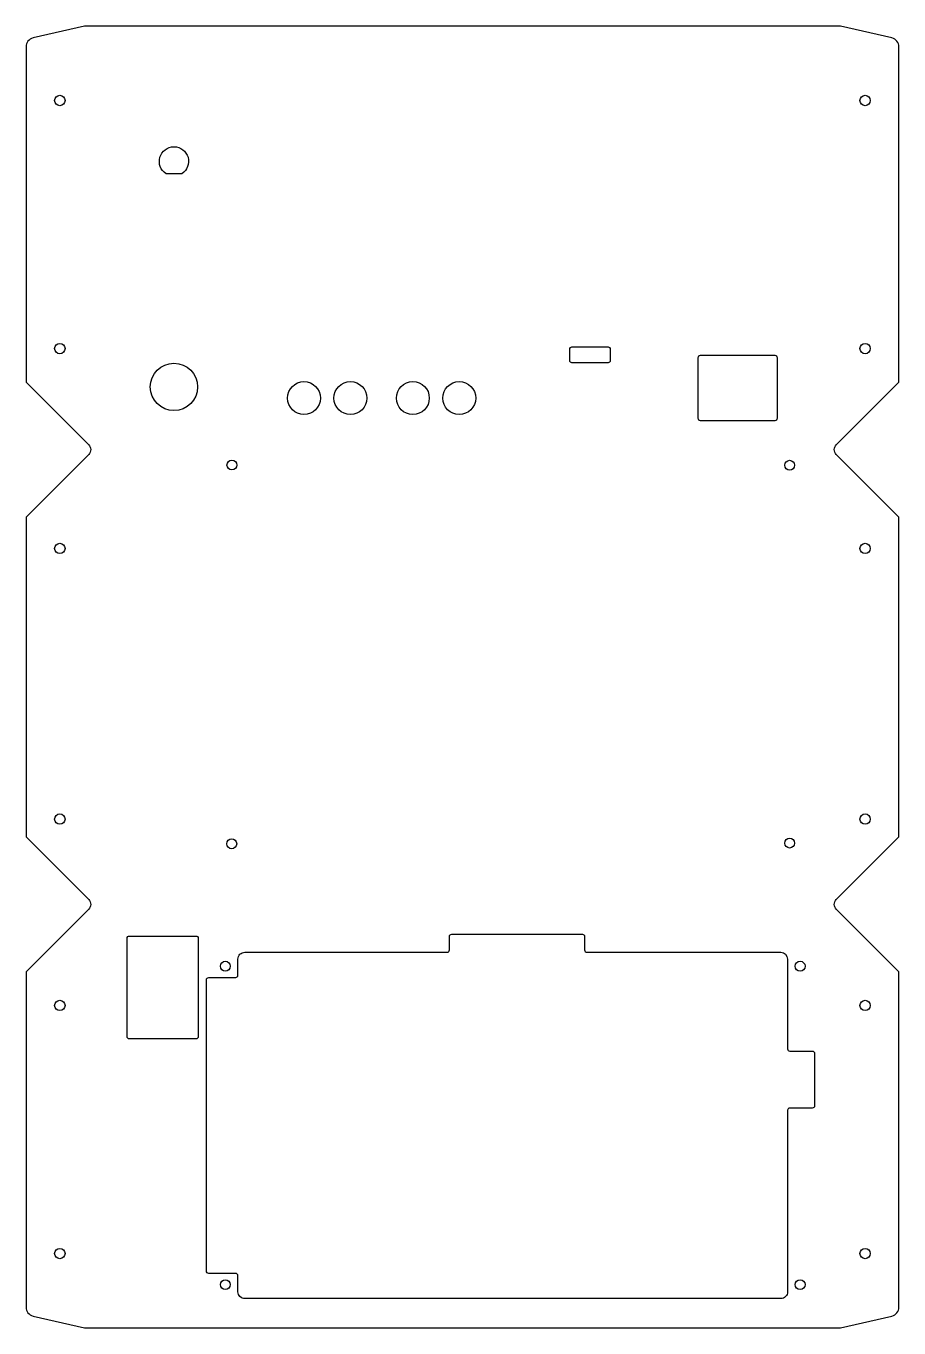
# Model space of a CAD drawing. Header units: millimetres. Extents: x -13 to 181, y 0 to 289.
import ezdxf

# ---------------------------------------------------------------- set-up
doc = ezdxf.new("R2010")
doc.units = ezdxf.units.MM

msp = doc.modelspace()

# ---------------------------------------------------------------- linework, layer by layer
for points in [[(0.91, 92.85), (-13, 78.94), (-13, 4.59, 0.349242), (-11.45, 2.64), (0, 0), (167.64, 0), (179.09, 2.64, 0.349242), (180.64, 4.59), (180.64, 78.94), (166.73, 92.85, -0.414214), (166.73, 94.97), (180.64, 108.88), (180.64, 179.76), (166.73, 193.67, -0.414214), (166.73, 195.79), (180.64, 209.7), (180.64, 284.05, 0.349242), (179.09, 286), (167.64, 288.64), (0, 288.64), (-11.45, 286, 0.349242), (-13, 284.05), (-13, 209.7), (0.91, 195.79, -0.414214), (0.91, 193.67), (-13, 179.76), (-13, 108.88), (0.91, 94.97, -0.414214)], [(21.55, 255.89), (18.09, 255.89, -3.464102)], [(108.1, 213.99, -0.414214), (107.6, 214.49), (107.6, 216.99, -0.414214), (108.1, 217.49), (116.1, 217.49, -0.414214), (116.6, 216.99), (116.6, 214.49, -0.414214), (116.1, 213.99)], [(136.1, 201.64), (136.1, 215.14, -0.414214), (136.6, 215.64), (153.1, 215.64, -0.414214), (153.6, 215.14), (153.6, 201.64, -0.414214), (153.1, 201.14), (136.6, 201.14, -0.414214)], [(24.72, 64.1), (9.92, 64.1, -0.414214), (9.42, 64.6), (9.42, 86.4, -0.414214), (9.92, 86.9), (24.72, 86.9, -0.414214), (25.22, 86.4), (25.22, 64.6, -0.414214)], [(110.92, 83.8, 0.414213), (111.42, 83.3), (154.42, 83.3, -0.414213), (155.92, 81.8), (155.92, 61.87, 0.414214), (156.42, 61.37), (161.42, 61.37, -0.414214), (161.92, 60.87), (161.92, 49.25, -0.414214), (161.42, 48.75), (156.42, 48.75, 0.414214), (155.92, 48.25), (155.92, 8, -0.414214), (154.42, 6.5), (35.52, 6.5, -0.414214), (34.02, 8), (34.02, 11.6, 0.414214), (33.52, 12.1), (27.52, 12.1, -0.414214), (27.02, 12.6), (27.02, 77.2, -0.414214), (27.52, 77.7), (33.52, 77.7, 0.414214), (34.02, 78.2), (34.02, 81.8, -0.414214), (35.52, 83.3), (80.42, 83.3, 0.414214), (80.92, 83.8), (80.92, 86.8, -0.414214), (81.42, 87.3), (110.42, 87.3, -0.414214), (110.92, 86.8)]]:
    msp.add_lwpolyline(points, format="xyb", close=True)
for centre, radius in [((-5.5, 272.14), 1.15), ((173.14, 272.14), 1.15), ((-5.5, 217.14), 1.15), ((173.14, 217.14), 1.15), ((19.82, 208.64), 5.25), ((48.66, 206.17), 3.65), ((58.96, 206.17), 3.65), ((72.81, 206.17), 3.65), ((83.1, 206.17), 3.65), ((32.67, 191.32), 1.1), ((156.39, 191.27), 1.1), ((-5.5, 172.82), 1.15), ((173.14, 172.82), 1.15), ((-5.5, 112.82), 1.15), ((173.14, 112.82), 1.15), ((32.63, 107.35), 1.1), ((156.39, 107.5), 1.1), ((31.22, 80.2), 1.1), ((158.72, 80.2), 1.1), ((-5.5, 71.5), 1.15), ((173.14, 71.5), 1.15), ((-5.5, 16.5), 1.15), ((173.14, 16.5), 1.15), ((31.22, 9.6), 1.1), ((158.72, 9.6), 1.1)]:
    msp.add_circle(centre, radius)

doc.saveas('drawing.dxf')
